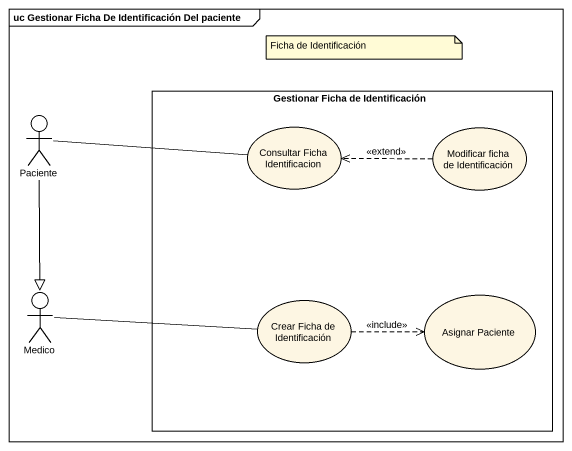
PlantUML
@startuml
mainframe uc Gestionar Ficha De Identificación Del paciente
actor Paciente
rectangle "Gestionar Ficha de Identificación" as Gestionar_Ficha_de {
  usecase "Consultar Ficha Identificacion" as Consultar_Ficha
  usecase "Modificar ficha de Identificación" as Modificar_ficha_de
  usecase "Crear Ficha de Identificación" as Crear_Ficha_de
  usecase "Asignar Paciente" as Asignar_Paciente
}
actor Medico
Paciente -right- Consultar_Ficha
Paciente --|> Medico
Modificar_ficha_de .left.> Consultar_Ficha : <<extend>>
Medico -right- Crear_Ficha_de
Crear_Ficha_de .right.> Asignar_Paciente : <<include>>
note as N1
  Ficha de Identificación
end note
@enduml
